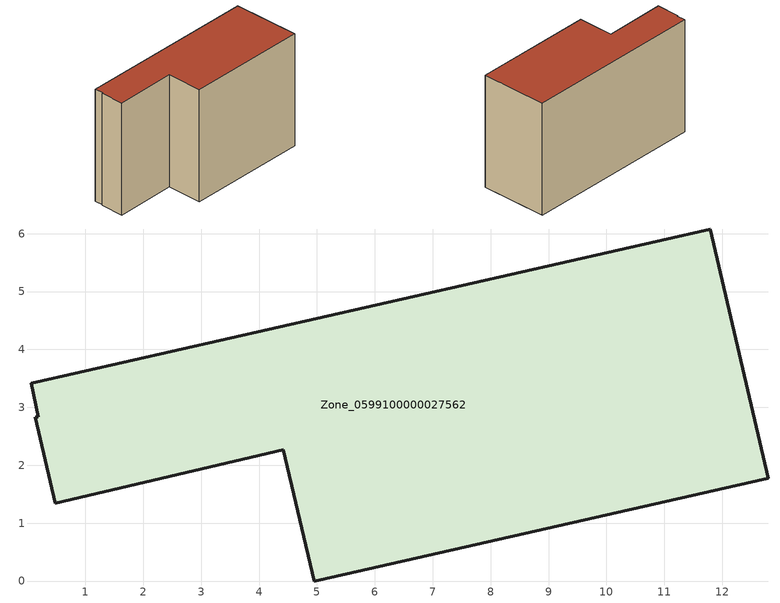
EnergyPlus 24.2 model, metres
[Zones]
Zone_0599100000027562
 floor ground (C_G): 4.95,0 4.42,2.27 0.48,1.34 0.13,2.83 0.18,2.84 0.06,3.42 11.79,6.08 12.8,1.77 z0.34
 wall outside (C_F): 4.42,2.27 4.95,0 12.8,1.77 11.79,6.08 0.06,3.42 0.18,2.84 0.13,2.83 0.48,1.34 4.42,2.27 z0.34:7.95
 roof outside (C_R): 0.06,3.42 0.18,2.84 0.13,2.83 0.48,1.34 4.42,2.27 4.95,0 12.8,1.77 11.79,6.08 z7.95
[BUILDING]
Pand.0599100000027562: North Axis=0; Terrain=City; Loads Convergence Tolerance Value=0.04; Temperature Convergence Tolerance Value=0.4; Solar Distribution=FullExterior; Maximum Number of Warmup Days=25; Minimum Number of Warmup Days=1
[Site:Location]
Rotterdam.The.Hague.AP_ZH_NLD Design_Conditions: Latitude=51.96; Longitude=4.45; Time Zone=1; Elevation=-4.5
[SITE:GROUNDTEMPERATURE:BUILDINGSURFACE]
18, 18, 18, 18, 18, 18, 18, 18, 18, 18, 18, 18
[MATERIAL] Thermal Absorptance=0.9; Solar Absorptance=0.7; Visible Absorptance=0.7
Name | Roughness | Thickness | Conductivity | Density | Specific Heat
G.TI.1946 | MediumSmooth | 0.15 | 1 | 540 | 1210
F.TI.1946 | Rough | 0.3 | 0.857143 | 1920 | 840
R.TI.1946 | MediumRough | 0.2 | 0.1 | 1500 | 1000
[CONSTRUCTION]
C_G: G.TI.1946
C_F: F.TI.1946
C_R: R.TI.1946
[ZONE]
Zone_0599100000027562: Type=1; Multiplier=1; Ceiling Height=Autocalculate; Volume=Autocalculate; Floor Area=autocalculate; Part of Total Floor Area=Yes
[ZONEINFILTRATION:DESIGNFLOWRATE]
Infil_Zone_0599100000027562: Zone or ZoneList or Space or SpaceList=Zone_0599100000027562; Schedule=AlwaysOn; Design Flow Rate Calculation Method=Flow/Area; Flow Rate per Floor Area=0.003; Constant Term Coefficient=1; Temperature Term Coefficient=0; Velocity Term Coefficient=0; Velocity Squared Term Coefficient=0
[HVACTEMPLATE:ZONE:IDEALLOADSAIRSYSTEM]
Zone_0599100000027562: Maximum Heating Supply Air Temperature=50; Minimum Cooling Supply Air Temperature=13; Maximum Heating Supply Air Humidity Ratio=0.0156; Minimum Cooling Supply Air Humidity Ratio=0.0077; Heating Limit=NoLimit; Cooling Limit=NoLimit; Dehumidification Control Type=ConstantSensibleHeatRatio; Cooling Sensible Heat Ratio=0.7; Dehumidification Setpoint=60; Humidification Control Type=None; Humidification Setpoint=30; Outdoor Air Method=None; Outdoor Air Flow Rate per Person=0.00944; Outdoor Air Flow Rate per Zone Floor Area=0; Outdoor Air Flow Rate per Zone=0; Demand Controlled Ventilation Type=None; Outdoor Air Economizer Type=NoEconomizer; Heat Recovery Type=None; Sensible Heat Recovery Effectiveness=0.7; Latent Heat Recovery Effectiveness=0.65
[ZONECONTROL:THERMOSTAT]
ThermostatControl_Zone_0599100000027562: Zone or ZoneList=Zone_0599100000027562; Control Type Schedule=DualSetpointControlType; Control 1=Thermostat_Zone_0599100000027562; Temperature Difference Between Cutout And Setpoint=0
[THERMOSTATSETPOINT:DUALSETPOINT]
Thermostat_Zone_0599100000027562: Heating Setpoint Temperature Schedule=HeatingSetpoint_Zone_0599100000027562; Cooling Setpoint Temperature Schedule=CoolingSetpoint_Zone_0599100000027562
[SCHEDULE:COMPACT]
HeatingSetpoint_Zone_0599100000027562: Through: 12/31, For: AllDays, Until: 24:00, 21
CoolingSetpoint_Zone_0599100000027562: Through: 12/31, For: AllDays, Until: 24:00, 24
DualSetpointControlType: Through: 12/31, For: AllDays, Until: 24:00, 4
AlwaysOn: Through: 12/31, For: AllDays, Until: 24:00, 1
